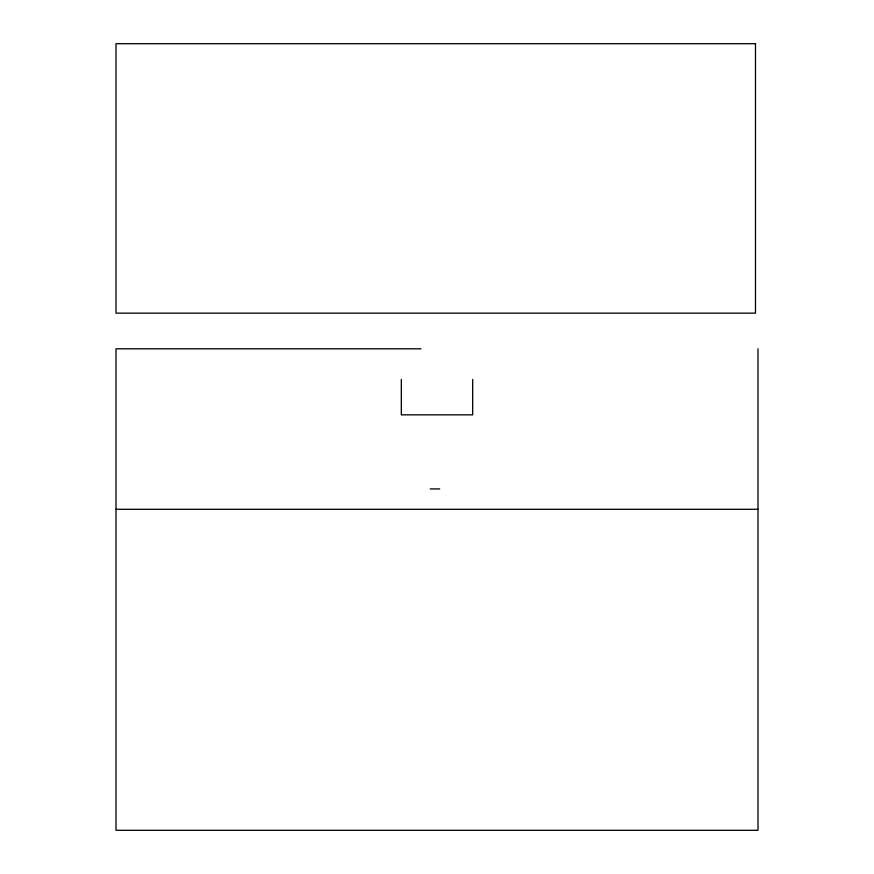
<?xml version="1.0" encoding="UTF-8"?>
<svg xmlns="http://www.w3.org/2000/svg" width="874" height="874" viewBox="0 0 874 874"><rect width="100%" height="100%" fill="white"/><g stroke="black" fill="none" stroke-linecap="round" stroke-linejoin="round"><path stroke-width="1.31" d="M420.962 348.813L116.002 348.813L116.002 830.3L757.998 830.3L757.998 348.813M430.237 488.927L439.709 488.927M116.002 509.302L757.998 509.302M472.67 379.382L472.67 414.844L401.33 414.844L401.33 379.382M755.486 43.7L116.002 43.7L116.002 313.143L755.486 313.143L755.486 43.7"/></g></svg>
